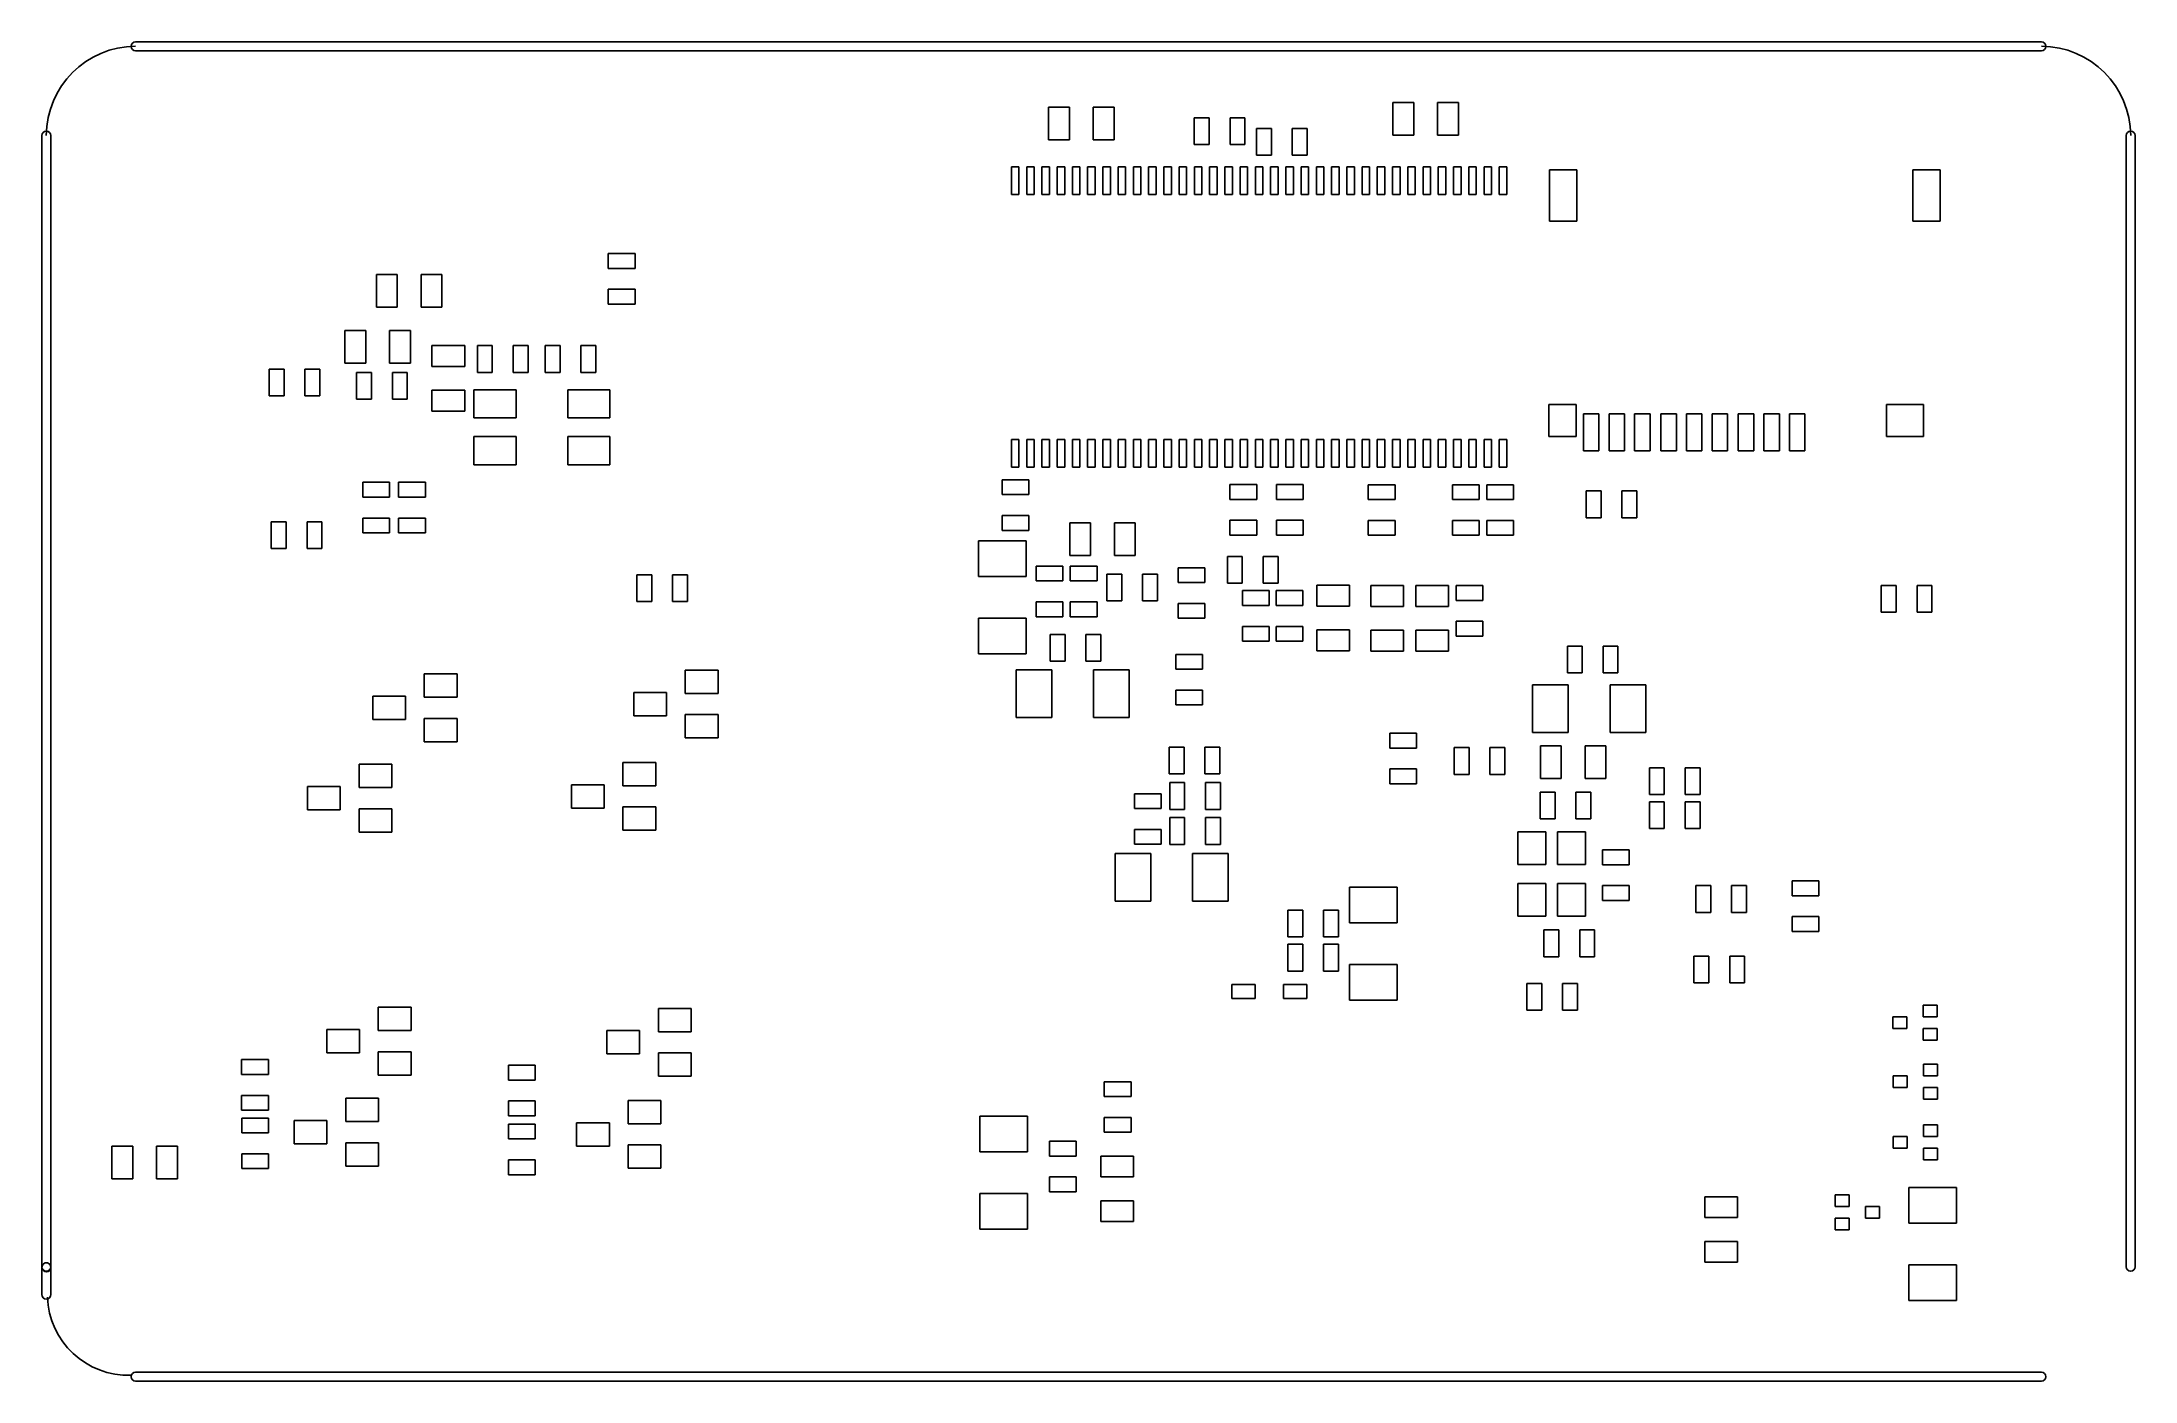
# Model space of a CAD drawing. Extents: x 32880 to 68030, y 27285 to 49782.
import ezdxf

# ---------------------------------------------------------------- set-up
doc = ezdxf.new("R2010")
doc.units = 0
doc.layers.add('BLACK', color=1, linetype='CONTINUOUS')

msp = doc.modelspace()

# ---------------------------------------------------------------- linework, layer by layer
at = {"layer": 'BLACK'}
for p, q in [((34455, 49782), (66455, 49782)), ((34455, 49632), (66455, 49632)), ((50135, 48685), (49785, 48685)), ((49785, 48685), (49785, 48135)), ((50135, 48135), (50135, 48685)), ((50885, 48685), (50535, 48685)), ((50535, 48685), (50535, 48135)), ((50885, 48135), (50885, 48685)), ((55568, 48764), (55568, 48214)), ((55918, 48764), (55568, 48764)), ((55918, 48214), (55918, 48764)), ((56318, 48764), (56318, 48214)), ((56668, 48764), (56318, 48764)), ((56668, 48214), (56668, 48764)), ((32880, 29207), (32880, 48207)), ((33030, 29207), (33030, 48207)), ((52482, 48505), (52232, 48505)), ((52232, 48505), (52232, 48055)), ((52482, 48055), (52482, 48505)), ((53082, 48505), (52832, 48505)), ((52832, 48505), (52832, 48055)), ((53082, 48055), (53082, 48505)), ((53276, 48328), (53276, 47878)), ((53526, 48328), (53276, 48328)), ((53526, 47878), (53526, 48328)), ((53876, 48328), (53876, 47878)), ((54126, 48328), (53876, 48328)), ((54126, 47878), (54126, 48328)), ((55568, 48214), (55918, 48214)), ((56318, 48214), (56668, 48214)), ((67880, 29207), (67880, 48207)), ((68030, 29207), (68030, 48207)), ((49785, 48135), (50135, 48135)), ((50535, 48135), (50885, 48135)), ((52232, 48055), (52482, 48055)), ((52832, 48055), (53082, 48055)), ((53276, 47878), (53526, 47878)), ((53876, 47878), (54126, 47878)), ((49287, 47680), (49161, 47680)), ((49161, 47680), (49161, 47220)), ((49287, 47220), (49287, 47680)), ((49543, 47680), (49417, 47680)), ((49417, 47680), (49417, 47220)), ((49543, 47220), (49543, 47680)), ((49799, 47680), (49673, 47680)), ((49673, 47680), (49673, 47220)), ((49799, 47220), (49799, 47680)), ((50055, 47680), (49929, 47680)), ((49929, 47680), (49929, 47220)), ((50055, 47220), (50055, 47680)), ((50311, 47680), (50185, 47680)), ((50185, 47680), (50185, 47220)), ((50311, 47220), (50311, 47680)), ((50567, 47680), (50441, 47680)), ((50441, 47680), (50441, 47220)), ((50567, 47220), (50567, 47680)), ((50823, 47680), (50697, 47680)), ((50697, 47680), (50697, 47220)), ((50823, 47220), (50823, 47680)), ((51079, 47680), (50953, 47680)), ((50953, 47680), (50953, 47220)), ((51079, 47220), (51079, 47680)), ((51335, 47680), (51209, 47680)), ((51209, 47680), (51209, 47220)), ((51335, 47220), (51335, 47680)), ((51591, 47680), (51465, 47680)), ((51465, 47680), (51465, 47220)), ((51591, 47220), (51591, 47680)), ((51847, 47680), (51721, 47680)), ((51721, 47680), (51721, 47220)), ((51847, 47220), (51847, 47680)), ((52103, 47680), (51977, 47680)), ((51977, 47680), (51977, 47220)), ((52103, 47220), (52103, 47680)), ((52359, 47680), (52233, 47680)), ((52233, 47680), (52233, 47220)), ((52359, 47220), (52359, 47680)), ((52615, 47680), (52489, 47680)), ((52489, 47680), (52489, 47220)), ((52615, 47220), (52615, 47680)), ((52871, 47680), (52745, 47680)), ((52745, 47680), (52745, 47220)), ((52871, 47220), (52871, 47680)), ((53127, 47680), (53001, 47680)), ((53001, 47680), (53001, 47220)), ((53127, 47220), (53127, 47680)), ((53383, 47680), (53257, 47680)), ((53257, 47680), (53257, 47220)), ((53383, 47220), (53383, 47680)), ((53639, 47680), (53513, 47680)), ((53513, 47680), (53513, 47220)), ((53639, 47220), (53639, 47680)), ((53895, 47680), (53769, 47680)), ((53769, 47680), (53769, 47220)), ((53895, 47220), (53895, 47680)), ((54151, 47680), (54025, 47680)), ((54025, 47680), (54025, 47220)), ((54151, 47220), (54151, 47680)), ((54407, 47680), (54281, 47680)), ((54281, 47680), (54281, 47220)), ((54407, 47220), (54407, 47680)), ((54663, 47680), (54537, 47680)), ((54537, 47680), (54537, 47220)), ((54663, 47220), (54663, 47680)), ((54919, 47680), (54793, 47680)), ((54793, 47680), (54793, 47220)), ((54919, 47220), (54919, 47680)), ((55175, 47680), (55049, 47680)), ((55049, 47680), (55049, 47220)), ((55175, 47220), (55175, 47680)), ((55431, 47680), (55305, 47680)), ((55305, 47680), (55305, 47220)), ((55431, 47220), (55431, 47680)), ((55687, 47680), (55561, 47680)), ((55561, 47680), (55561, 47220)), ((55687, 47220), (55687, 47680)), ((55943, 47680), (55817, 47680)), ((55817, 47680), (55817, 47220)), ((55943, 47220), (55943, 47680)), ((56199, 47680), (56073, 47680)), ((56073, 47680), (56073, 47220)), ((56199, 47220), (56199, 47680)), ((56455, 47680), (56329, 47680)), ((56329, 47680), (56329, 47220)), ((56455, 47220), (56455, 47680)), ((56711, 47680), (56585, 47680)), ((56585, 47680), (56585, 47220)), ((56711, 47220), (56711, 47680)), ((56967, 47680), (56841, 47680)), ((56841, 47680), (56841, 47220)), ((56967, 47220), (56967, 47680)), ((57223, 47680), (57097, 47680)), ((57097, 47680), (57097, 47220)), ((57223, 47220), (57223, 47680)), ((57479, 47680), (57353, 47680)), ((57353, 47680), (57353, 47220)), ((57479, 47220), (57479, 47680)), ((58196, 47631), (58196, 46771)), ((58656, 47631), (58196, 47631)), ((58656, 46771), (58656, 47631)), ((64296, 47631), (64296, 46771)), ((64756, 47631), (64296, 47631)), ((64756, 46771), (64756, 47631)), ((49161, 47220), (49287, 47220)), ((49417, 47220), (49543, 47220)), ((49673, 47220), (49799, 47220)), ((49929, 47220), (50055, 47220)), ((50185, 47220), (50311, 47220)), ((50441, 47220), (50567, 47220)), ((50697, 47220), (50823, 47220)), ((50953, 47220), (51079, 47220)), ((51209, 47220), (51335, 47220)), ((51465, 47220), (51591, 47220)), ((51721, 47220), (51847, 47220)), ((51977, 47220), (52103, 47220)), ((52233, 47220), (52359, 47220)), ((52489, 47220), (52615, 47220)), ((52745, 47220), (52871, 47220)), ((53001, 47220), (53127, 47220)), ((53257, 47220), (53383, 47220)), ((53513, 47220), (53639, 47220)), ((53769, 47220), (53895, 47220)), ((54025, 47220), (54151, 47220)), ((54281, 47220), (54407, 47220)), ((54537, 47220), (54663, 47220)), ((54793, 47220), (54919, 47220)), ((55049, 47220), (55175, 47220)), ((55305, 47220), (55431, 47220)), ((55561, 47220), (55687, 47220)), ((55817, 47220), (55943, 47220)), ((56073, 47220), (56199, 47220)), ((56329, 47220), (56455, 47220)), ((56585, 47220), (56711, 47220)), ((56841, 47220), (56967, 47220)), ((57097, 47220), (57223, 47220)), ((57353, 47220), (57479, 47220)), ((58196, 46771), (58656, 46771)), ((64296, 46771), (64756, 46771)), ((42840, 46225), (42390, 46225)), ((42390, 46225), (42390, 45975)), ((42840, 45975), (42840, 46225)), ((38498, 45875), (38498, 45325)), ((38848, 45875), (38498, 45875)), ((38848, 45325), (38848, 45875)), ((39248, 45875), (39248, 45325)), ((39598, 45875), (39248, 45875)), ((39598, 45325), (39598, 45875)), ((42390, 45975), (42840, 45975)), ((42840, 45625), (42390, 45625)), ((42390, 45625), (42390, 45375)), ((42390, 45375), (42840, 45375)), ((42840, 45375), (42840, 45625)), ((38498, 45325), (38848, 45325)), ((39248, 45325), (39598, 45325)), ((38320, 44934), (37970, 44934)), ((37970, 44934), (37970, 44384)), ((38320, 44384), (38320, 44934)), ((39070, 44934), (38720, 44934)), ((38720, 44934), (38720, 44384)), ((39070, 44384), (39070, 44934)), ((39980, 44681), (39430, 44681)), ((39430, 44681), (39430, 44331)), ((39980, 44331), (39980, 44681)), ((40444, 44679), (40194, 44679)), ((40194, 44679), (40194, 44229)), ((40444, 44229), (40444, 44679)), ((41044, 44679), (40794, 44679)), ((40794, 44679), (40794, 44229)), ((41044, 44229), (41044, 44679)), ((41332, 44679), (41332, 44229)), ((41582, 44679), (41332, 44679)), ((41582, 44229), (41582, 44679)), ((41932, 44679), (41932, 44229)), ((42182, 44679), (41932, 44679)), ((42182, 44229), (42182, 44679)), ((37970, 44384), (38320, 44384)), ((38720, 44384), (39070, 44384)), ((39430, 44331), (39980, 44331)), ((36948, 44285), (36698, 44285)), ((36698, 44285), (36698, 43835)), ((36948, 43835), (36948, 44285)), ((37548, 44285), (37298, 44285)), ((37298, 44285), (37298, 43835)), ((37548, 43835), (37548, 44285)), ((38416, 44230), (38166, 44230)), ((38166, 44230), (38166, 43780)), ((38416, 43780), (38416, 44230)), ((39016, 44230), (38766, 44230)), ((38766, 44230), (38766, 43780)), ((39016, 43780), (39016, 44230)), ((40843, 43938), (40135, 43938)), ((40135, 43938), (40135, 43466)), ((40194, 44229), (40444, 44229)), ((40794, 44229), (41044, 44229)), ((40843, 43466), (40843, 43938)), ((41332, 44229), (41582, 44229)), ((42418, 43938), (41710, 43938)), ((41710, 43938), (41710, 43466)), ((41932, 44229), (42182, 44229)), ((42418, 43466), (42418, 43938)), ((36698, 43835), (36948, 43835)), ((37298, 43835), (37548, 43835)), ((38166, 43780), (38416, 43780)), ((38766, 43780), (39016, 43780)), ((39980, 43931), (39430, 43931)), ((39430, 43931), (39430, 43581)), ((39980, 43581), (39980, 43931)), ((58186, 43691), (58186, 43151)), ((58646, 43691), (58186, 43691)), ((58646, 43151), (58646, 43691)), ((63856, 43691), (63856, 43151)), ((64476, 43691), (63856, 43691)), ((64476, 43151), (64476, 43691)), ((39430, 43581), (39980, 43581)), ((40135, 43466), (40843, 43466)), ((41710, 43466), (42418, 43466)), ((58766, 43531), (58766, 42911)), ((59026, 43531), (58766, 43531)), ((59026, 42911), (59026, 43531)), ((59196, 43531), (59196, 42911)), ((59456, 43531), (59196, 43531)), ((59456, 42911), (59456, 43531)), ((59626, 43531), (59626, 42911)), ((59886, 43531), (59626, 43531)), ((59886, 42911), (59886, 43531)), ((60066, 43531), (60066, 42911)), ((60326, 43531), (60066, 43531)), ((60326, 42911), (60326, 43531)), ((60496, 43531), (60496, 42911)), ((60756, 43531), (60496, 43531)), ((60756, 42911), (60756, 43531)), ((60926, 43531), (60926, 42911)), ((61186, 43531), (60926, 43531)), ((61186, 42911), (61186, 43531)), ((61366, 43531), (61366, 42911)), ((61626, 43531), (61366, 43531)), ((61626, 42911), (61626, 43531)), ((61796, 43531), (61796, 42911)), ((62056, 43531), (61796, 43531)), ((62056, 42911), (62056, 43531)), ((62226, 43531), (62226, 42911)), ((62486, 43531), (62226, 43531)), ((62486, 42911), (62486, 43531)), ((40843, 43151), (40135, 43151)), ((40135, 43151), (40135, 42679)), ((40843, 42679), (40843, 43151)), ((42418, 43151), (41710, 43151)), ((41710, 43151), (41710, 42679)), ((42418, 42679), (42418, 43151)), ((49287, 43100), (49161, 43100)), ((49161, 43100), (49161, 42640)), ((49287, 42640), (49287, 43100)), ((49543, 43100), (49417, 43100)), ((49417, 43100), (49417, 42640)), ((49543, 42640), (49543, 43100)), ((49799, 43100), (49673, 43100)), ((49673, 43100), (49673, 42640)), ((49799, 42640), (49799, 43100)), ((50055, 43100), (49929, 43100)), ((49929, 43100), (49929, 42640)), ((50055, 42640), (50055, 43100)), ((50311, 43100), (50185, 43100)), ((50185, 43100), (50185, 42640)), ((50311, 42640), (50311, 43100)), ((50567, 43100), (50441, 43100)), ((50441, 43100), (50441, 42640)), ((50567, 42640), (50567, 43100)), ((50823, 43100), (50697, 43100)), ((50697, 43100), (50697, 42640)), ((50823, 42640), (50823, 43100)), ((51079, 43100), (50953, 43100)), ((50953, 43100), (50953, 42640)), ((51079, 42640), (51079, 43100)), ((51335, 43100), (51209, 43100)), ((51209, 43100), (51209, 42640)), ((51335, 42640), (51335, 43100)), ((51591, 43100), (51465, 43100)), ((51465, 43100), (51465, 42640)), ((51591, 42640), (51591, 43100)), ((51847, 43100), (51721, 43100)), ((51721, 43100), (51721, 42640)), ((51847, 42640), (51847, 43100)), ((52103, 43100), (51977, 43100)), ((51977, 43100), (51977, 42640)), ((52103, 42640), (52103, 43100)), ((52359, 43100), (52233, 43100)), ((52233, 43100), (52233, 42640)), ((52359, 42640), (52359, 43100)), ((52615, 43100), (52489, 43100)), ((52489, 43100), (52489, 42640)), ((52615, 42640), (52615, 43100)), ((52871, 43100), (52745, 43100)), ((52745, 43100), (52745, 42640)), ((52871, 42640), (52871, 43100)), ((53127, 43100), (53001, 43100)), ((53001, 43100), (53001, 42640)), ((53127, 42640), (53127, 43100)), ((53383, 43100), (53257, 43100)), ((53257, 43100), (53257, 42640)), ((53383, 42640), (53383, 43100)), ((53639, 43100), (53513, 43100)), ((53513, 43100), (53513, 42640)), ((53639, 42640), (53639, 43100)), ((53895, 43100), (53769, 43100)), ((53769, 43100), (53769, 42640)), ((53895, 42640), (53895, 43100)), ((54151, 43100), (54025, 43100)), ((54025, 43100), (54025, 42640)), ((54151, 42640), (54151, 43100)), ((54407, 43100), (54281, 43100)), ((54281, 43100), (54281, 42640)), ((54407, 42640), (54407, 43100)), ((54663, 43100), (54537, 43100)), ((54537, 43100), (54537, 42640)), ((54663, 42640), (54663, 43100)), ((54919, 43100), (54793, 43100)), ((54793, 43100), (54793, 42640)), ((54919, 42640), (54919, 43100)), ((55175, 43100), (55049, 43100)), ((55049, 43100), (55049, 42640)), ((55175, 42640), (55175, 43100)), ((55431, 43100), (55305, 43100)), ((55305, 43100), (55305, 42640)), ((55431, 42640), (55431, 43100)), ((55687, 43100), (55561, 43100)), ((55561, 43100), (55561, 42640)), ((55687, 42640), (55687, 43100)), ((55943, 43100), (55817, 43100)), ((55817, 43100), (55817, 42640)), ((55943, 42640), (55943, 43100)), ((56199, 43100), (56073, 43100)), ((56073, 43100), (56073, 42640)), ((56199, 42640), (56199, 43100)), ((56455, 43100), (56329, 43100)), ((56329, 43100), (56329, 42640)), ((56455, 42640), (56455, 43100)), ((56711, 43100), (56585, 43100)), ((56585, 43100), (56585, 42640)), ((56711, 42640), (56711, 43100)), ((56967, 43100), (56841, 43100)), ((56841, 43100), (56841, 42640)), ((56967, 42640), (56967, 43100)), ((57223, 43100), (57097, 43100)), ((57097, 43100), (57097, 42640)), ((57223, 42640), (57223, 43100)), ((57479, 43100), (57353, 43100)), ((57353, 43100), (57353, 42640)), ((57479, 42640), (57479, 43100)), ((58186, 43151), (58646, 43151)), ((58766, 42911), (59026, 42911)), ((59196, 42911), (59456, 42911)), ((59626, 42911), (59886, 42911)), ((60066, 42911), (60326, 42911)), ((60496, 42911), (60756, 42911)), ((60926, 42911), (61186, 42911)), ((61366, 42911), (61626, 42911)), ((61796, 42911), (62056, 42911)), ((62226, 42911), (62486, 42911)), ((63856, 43151), (64476, 43151)), ((40135, 42679), (40843, 42679)), ((41710, 42679), (42418, 42679)), ((49161, 42640), (49287, 42640)), ((49417, 42640), (49543, 42640)), ((49673, 42640), (49799, 42640)), ((49929, 42640), (50055, 42640)), ((50185, 42640), (50311, 42640)), ((50441, 42640), (50567, 42640)), ((50697, 42640), (50823, 42640)), ((50953, 42640), (51079, 42640)), ((51209, 42640), (51335, 42640)), ((51465, 42640), (51591, 42640)), ((51721, 42640), (51847, 42640)), ((51977, 42640), (52103, 42640)), ((52233, 42640), (52359, 42640)), ((52489, 42640), (52615, 42640)), ((52745, 42640), (52871, 42640)), ((53001, 42640), (53127, 42640)), ((53257, 42640), (53383, 42640)), ((53513, 42640), (53639, 42640)), ((53769, 42640), (53895, 42640)), ((54025, 42640), (54151, 42640)), ((54281, 42640), (54407, 42640)), ((54537, 42640), (54663, 42640)), ((54793, 42640), (54919, 42640)), ((55049, 42640), (55175, 42640)), ((55305, 42640), (55431, 42640)), ((55561, 42640), (55687, 42640)), ((55817, 42640), (55943, 42640)), ((56073, 42640), (56199, 42640)), ((56329, 42640), (56455, 42640)), ((56585, 42640), (56711, 42640)), ((56841, 42640), (56967, 42640)), ((57097, 42640), (57223, 42640)), ((57353, 42640), (57479, 42640)), ((38718, 42383), (38268, 42383)), ((38268, 42383), (38268, 42133)), ((38718, 42133), (38718, 42383)), ((39320, 42383), (38870, 42383)), ((38870, 42383), (38870, 42133)), ((39320, 42133), (39320, 42383)), ((49453, 42426), (49003, 42426)), ((49003, 42426), (49003, 42176)), ((49453, 42176), (49453, 42426)), ((53280, 42347), (52830, 42347)), ((52830, 42347), (52830, 42097)), ((53280, 42097), (53280, 42347)), ((54060, 42347), (53610, 42347)), ((53610, 42347), (53610, 42097)), ((54060, 42097), (54060, 42347)), ((55603, 42343), (55153, 42343)), ((55153, 42343), (55153, 42093)), ((55603, 42093), (55603, 42343)), ((57016, 42343), (56566, 42343)), ((56566, 42343), (56566, 42093)), ((57016, 42093), (57016, 42343)), ((57591, 42343), (57141, 42343)), ((57141, 42343), (57141, 42093)), ((57591, 42093), (57591, 42343)), ((58811, 42238), (58811, 41788)), ((59061, 42238), (58811, 42238)), ((59061, 41788), (59061, 42238)), ((59411, 42238), (59411, 41788)), ((59661, 42238), (59411, 42238)), ((59661, 41788), (59661, 42238)), ((38268, 42133), (38718, 42133)), ((38870, 42133), (39320, 42133)), ((49003, 42176), (49453, 42176)), ((52830, 42097), (53280, 42097)), ((53610, 42097), (54060, 42097)), ((55153, 42093), (55603, 42093)), ((56566, 42093), (57016, 42093)), ((57141, 42093), (57591, 42093)), ((36983, 41722), (36733, 41722)), ((36733, 41722), (36733, 41272)), ((36983, 41272), (36983, 41722)), ((37583, 41722), (37333, 41722)), ((37333, 41722), (37333, 41272)), ((37583, 41272), (37583, 41722)), ((38718, 41783), (38268, 41783)), ((38268, 41783), (38268, 41533)), ((38268, 41533), (38718, 41533)), ((38718, 41533), (38718, 41783)), ((39320, 41783), (38870, 41783)), ((38870, 41783), (38870, 41533)), ((38870, 41533), (39320, 41533)), ((39320, 41533), (39320, 41783)), ((49453, 41826), (49003, 41826)), ((49003, 41826), (49003, 41576)), ((49003, 41576), (49453, 41576)), ((49453, 41576), (49453, 41826)), ((50489, 41705), (50139, 41705)), ((50139, 41705), (50139, 41155)), ((50489, 41155), (50489, 41705)), ((51239, 41705), (50889, 41705)), ((50889, 41705), (50889, 41155)), ((51239, 41155), (51239, 41705)), ((53280, 41747), (52830, 41747)), ((52830, 41747), (52830, 41497)), ((52830, 41497), (53280, 41497)), ((53280, 41497), (53280, 41747)), ((54060, 41747), (53610, 41747)), ((53610, 41747), (53610, 41497)), ((53610, 41497), (54060, 41497)), ((54060, 41497), (54060, 41747)), ((55603, 41743), (55153, 41743)), ((55153, 41743), (55153, 41493)), ((55153, 41493), (55603, 41493)), ((55603, 41493), (55603, 41743)), ((57016, 41743), (56566, 41743)), ((56566, 41743), (56566, 41493)), ((56566, 41493), (57016, 41493)), ((57016, 41493), (57016, 41743)), ((57591, 41743), (57141, 41743)), ((57141, 41743), (57141, 41493)), ((57141, 41493), (57591, 41493)), ((57591, 41493), (57591, 41743)), ((58811, 41788), (59061, 41788)), ((59411, 41788), (59661, 41788)), ((36733, 41272), (36983, 41272)), ((37333, 41272), (37583, 41272)), ((49408, 41403), (48608, 41403)), ((48608, 41403), (48608, 40803)), ((49408, 40803), (49408, 41403)), ((50139, 41155), (50489, 41155)), ((50889, 41155), (51239, 41155)), ((52788, 41139), (52788, 40689)), ((53038, 41139), (52788, 41139)), ((53038, 40689), (53038, 41139)), ((53388, 41139), (53388, 40689)), ((53638, 41139), (53388, 41139)), ((53638, 40689), (53638, 41139)), ((42871, 40829), (42871, 40379)), ((43121, 40829), (42871, 40829)), ((43121, 40379), (43121, 40829)), ((43471, 40829), (43471, 40379)), ((43721, 40829), (43471, 40829)), ((43721, 40379), (43721, 40829)), ((48608, 40803), (49408, 40803)), ((50024, 40976), (49574, 40976)), ((49574, 40976), (49574, 40726)), ((50024, 40726), (50024, 40976)), ((50598, 40976), (50148, 40976)), ((50148, 40976), (50148, 40726)), ((50598, 40726), (50598, 40976)), ((51014, 40840), (50764, 40840)), ((50764, 40840), (50764, 40390)), ((51014, 40390), (51014, 40840)), ((51614, 40840), (51364, 40840)), ((51364, 40840), (51364, 40390)), ((51614, 40390), (51614, 40840)), ((52410, 40949), (51960, 40949)), ((51960, 40949), (51960, 40699)), ((52410, 40699), (52410, 40949)), ((49574, 40726), (50024, 40726)), ((50148, 40726), (50598, 40726)), ((51960, 40699), (52410, 40699)), ((52788, 40689), (53038, 40689)), ((53489, 40564), (53039, 40564)), ((53039, 40564), (53039, 40314)), ((53388, 40689), (53638, 40689)), ((53489, 40314), (53489, 40564)), ((54056, 40564), (53606, 40564)), ((53606, 40564), (53606, 40314)), ((54056, 40314), (54056, 40564)), ((54838, 40653), (54288, 40653)), ((54288, 40653), (54288, 40303)), ((54838, 40303), (54838, 40653)), ((55747, 40649), (55197, 40649)), ((55197, 40649), (55197, 40299)), ((55747, 40299), (55747, 40649)), ((56499, 40649), (55949, 40649)), ((55949, 40649), (55949, 40299)), ((56499, 40299), (56499, 40649)), ((57079, 40650), (56629, 40650)), ((56629, 40650), (56629, 40400)), ((57079, 40400), (57079, 40650)), ((64018, 40651), (63768, 40651)), ((63768, 40651), (63768, 40201)), ((64018, 40201), (64018, 40651)), ((64618, 40651), (64368, 40651)), ((64368, 40651), (64368, 40201)), ((64618, 40201), (64618, 40651)), ((42871, 40379), (43121, 40379)), ((43471, 40379), (43721, 40379)), ((49408, 40103), (48608, 40103)), ((48608, 40103), (48608, 39503)), ((49408, 39503), (49408, 40103)), ((50024, 40376), (49574, 40376)), ((49574, 40376), (49574, 40126)), ((49574, 40126), (50024, 40126)), ((50024, 40126), (50024, 40376)), ((50598, 40376), (50148, 40376)), ((50148, 40376), (50148, 40126)), ((50148, 40126), (50598, 40126)), ((50598, 40126), (50598, 40376)), ((50764, 40390), (51014, 40390)), ((51364, 40390), (51614, 40390)), ((52410, 40349), (51960, 40349)), ((51960, 40349), (51960, 40099)), ((51960, 40099), (52410, 40099)), ((52410, 40099), (52410, 40349)), ((53039, 40314), (53489, 40314)), ((53606, 40314), (54056, 40314)), ((54288, 40303), (54838, 40303)), ((55197, 40299), (55747, 40299)), ((55949, 40299), (56499, 40299)), ((56629, 40400), (57079, 40400)), ((63768, 40201), (64018, 40201)), ((64368, 40201), (64618, 40201)), ((50061, 39828), (49811, 39828)), ((49811, 39828), (49811, 39378)), ((50061, 39378), (50061, 39828)), ((50661, 39828), (50411, 39828)), ((50411, 39828), (50411, 39378)), ((50661, 39378), (50661, 39828)), ((53489, 39964), (53039, 39964)), ((53039, 39964), (53039, 39714)), ((53489, 39714), (53489, 39964)), ((54056, 39964), (53606, 39964)), ((53606, 39964), (53606, 39714)), ((54056, 39714), (54056, 39964)), ((54838, 39903), (54288, 39903)), ((54288, 39903), (54288, 39553)), ((54838, 39553), (54838, 39903)), ((55747, 39899), (55197, 39899)), ((55197, 39899), (55197, 39549)), ((55747, 39549), (55747, 39899)), ((56499, 39899), (55949, 39899)), ((55949, 39899), (55949, 39549)), ((56499, 39549), (56499, 39899)), ((57079, 40050), (56629, 40050)), ((56629, 40050), (56629, 39800)), ((56629, 39800), (57079, 39800)), ((57079, 39800), (57079, 40050)), ((48608, 39503), (49408, 39503)), ((49811, 39378), (50061, 39378)), ((50411, 39378), (50661, 39378)), ((52371, 39493), (51921, 39493)), ((51921, 39493), (51921, 39243)), ((52371, 39243), (52371, 39493)), ((53039, 39714), (53489, 39714)), ((53606, 39714), (54056, 39714)), ((54288, 39553), (54838, 39553)), ((55197, 39549), (55747, 39549)), ((55949, 39549), (56499, 39549)), ((58496, 39631), (58496, 39181)), ((58746, 39631), (58496, 39631)), ((58746, 39181), (58746, 39631)), ((59096, 39631), (59096, 39181)), ((59346, 39631), (59096, 39631)), ((59346, 39181), (59346, 39631)), ((39851, 39164), (39301, 39164)), ((39301, 39164), (39301, 38772)), ((39851, 38772), (39851, 39164)), ((44234, 39229), (43684, 39229)), ((43684, 39229), (43684, 38837)), ((44234, 38837), (44234, 39229)), ((49839, 39235), (49239, 39235)), ((49239, 39235), (49239, 38435)), ((49839, 38435), (49839, 39235)), ((51139, 39235), (50539, 39235)), ((50539, 39235), (50539, 38435)), ((51139, 38435), (51139, 39235)), ((51921, 39243), (52371, 39243)), ((58496, 39181), (58746, 39181)), ((59096, 39181), (59346, 39181)), ((38985, 38790), (38435, 38790)), ((38435, 38790), (38435, 38398)), ((38985, 38398), (38985, 38790)), ((39301, 38772), (39851, 38772)), ((43368, 38855), (42818, 38855)), ((42818, 38855), (42818, 38463)), ((43368, 38463), (43368, 38855)), ((43684, 38837), (44234, 38837)), ((52371, 38893), (51921, 38893)), ((51921, 38893), (51921, 38643)), ((52371, 38643), (52371, 38893)), ((57912, 38979), (57912, 38179)), ((58512, 38979), (57912, 38979)), ((58512, 38179), (58512, 38979)), ((59212, 38979), (59212, 38179)), ((59812, 38979), (59212, 38979)), ((59812, 38179), (59812, 38979)), ((38435, 38398), (38985, 38398)), ((39851, 38416), (39301, 38416)), ((39301, 38416), (39301, 38024)), ((39851, 38024), (39851, 38416)), ((42818, 38463), (43368, 38463)), ((44234, 38481), (43684, 38481)), ((43684, 38481), (43684, 38089)), ((44234, 38089), (44234, 38481)), ((49239, 38435), (49839, 38435)), ((50539, 38435), (51139, 38435)), ((51921, 38643), (52371, 38643)), ((39301, 38024), (39851, 38024)), ((43684, 38089), (44234, 38089)), ((55965, 38170), (55515, 38170)), ((55515, 38170), (55515, 37920)), ((55965, 37920), (55965, 38170)), ((57912, 38179), (58512, 38179)), ((59212, 38179), (59812, 38179)), ((38756, 37647), (38206, 37647)), ((38206, 37647), (38206, 37255)), ((38756, 37255), (38756, 37647)), ((43187, 37678), (42637, 37678)), ((42637, 37678), (42637, 37286)), ((43187, 37286), (43187, 37678)), ((51811, 37934), (51811, 37484)), ((52061, 37934), (51811, 37934)), ((52061, 37484), (52061, 37934)), ((52411, 37934), (52411, 37484)), ((52661, 37934), (52411, 37934)), ((52661, 37484), (52661, 37934)), ((55515, 37920), (55965, 37920)), ((56845, 37926), (56595, 37926)), ((56595, 37926), (56595, 37476)), ((56845, 37476), (56845, 37926)), ((57445, 37926), (57195, 37926)), ((57195, 37926), (57195, 37476)), ((57445, 37476), (57445, 37926)), ((58044, 37957), (58044, 37407)), ((58394, 37957), (58044, 37957)), ((58394, 37407), (58394, 37957)), ((58794, 37957), (58794, 37407)), ((59144, 37957), (58794, 37957)), ((59144, 37407), (59144, 37957)), ((37890, 37273), (37340, 37273)), ((37340, 37273), (37340, 36881)), ((37890, 36881), (37890, 37273)), ((42321, 37304), (41771, 37304)), ((41771, 37304), (41771, 36912)), ((42321, 36912), (42321, 37304)), ((42637, 37286), (43187, 37286)), ((51811, 37484), (52061, 37484)), ((51819, 37339), (51819, 36889)), ((52069, 37339), (51819, 37339)), ((52069, 36889), (52069, 37339)), ((52411, 37484), (52661, 37484)), ((52419, 37339), (52419, 36889)), ((52669, 37339), (52419, 37339)), ((52669, 36889), (52669, 37339)), ((55965, 37570), (55515, 37570)), ((55515, 37570), (55515, 37320)), ((55515, 37320), (55965, 37320)), ((55965, 37320), (55965, 37570)), ((56595, 37476), (56845, 37476)), ((57195, 37476), (57445, 37476)), ((58044, 37407), (58394, 37407)), ((58794, 37407), (59144, 37407)), ((59874, 37588), (59874, 37138)), ((60124, 37588), (59874, 37588)), ((60124, 37138), (60124, 37588)), ((60474, 37588), (60474, 37138)), ((60724, 37588), (60474, 37588)), ((60724, 37138), (60724, 37588)), ((38206, 37255), (38756, 37255)), ((41771, 36912), (42321, 36912)), ((43187, 36930), (42637, 36930)), ((42637, 36930), (42637, 36538)), ((43187, 36538), (43187, 36930)), ((51678, 37153), (51228, 37153)), ((51228, 37153), (51228, 36903)), ((51678, 36903), (51678, 37153)), ((58290, 37178), (58040, 37178)), ((58040, 37178), (58040, 36728)), ((58290, 36728), (58290, 37178)), ((58890, 37178), (58640, 37178)), ((58640, 37178), (58640, 36728)), ((58890, 36728), (58890, 37178)), ((59874, 37138), (60124, 37138)), ((59874, 37017), (59874, 36567)), ((60124, 37017), (59874, 37017)), ((60124, 36567), (60124, 37017)), ((60474, 37138), (60724, 37138)), ((60474, 37017), (60474, 36567)), ((60724, 37017), (60474, 37017)), ((60724, 36567), (60724, 37017)), ((37340, 36881), (37890, 36881)), ((38756, 36899), (38206, 36899)), ((38206, 36899), (38206, 36507)), ((38756, 36507), (38756, 36899)), ((51228, 36903), (51678, 36903)), ((51819, 36889), (52069, 36889)), ((51819, 36752), (51819, 36302)), ((52069, 36752), (51819, 36752)), ((52069, 36302), (52069, 36752)), ((52419, 36889), (52669, 36889)), ((52419, 36752), (52419, 36302)), ((52669, 36752), (52419, 36752)), ((52669, 36302), (52669, 36752)), ((58040, 36728), (58290, 36728)), ((58640, 36728), (58890, 36728)), ((59874, 36567), (60124, 36567)), ((60474, 36567), (60724, 36567)), ((38206, 36507), (38756, 36507)), ((42637, 36538), (43187, 36538)), ((51678, 36553), (51228, 36553)), ((51228, 36553), (51228, 36303)), ((51228, 36303), (51678, 36303)), ((51678, 36303), (51678, 36553)), ((51819, 36302), (52069, 36302)), ((52419, 36302), (52669, 36302)), ((58134, 36512), (57662, 36512)), ((57662, 36512), (57662, 35962)), ((58134, 35962), (58134, 36512)), ((58803, 36512), (58331, 36512)), ((58331, 36512), (58331, 35962)), ((58803, 35962), (58803, 36512)), ((59536, 36209), (59086, 36209)), ((59086, 36209), (59086, 35959)), ((59536, 35959), (59536, 36209)), ((50900, 36149), (50900, 35349)), ((51500, 36149), (50900, 36149)), ((51500, 35349), (51500, 36149)), ((52200, 36149), (52200, 35349)), ((52800, 36149), (52200, 36149)), ((52800, 35349), (52800, 36149)), ((57662, 35962), (58134, 35962)), ((58331, 35962), (58803, 35962)), ((59086, 35959), (59536, 35959)), ((55636, 35585), (54836, 35585)), ((54836, 35585), (54836, 34985)), ((55636, 34985), (55636, 35585)), ((58134, 35646), (57662, 35646)), ((57662, 35646), (57662, 35096)), ((58134, 35096), (58134, 35646)), ((58803, 35646), (58331, 35646)), ((58331, 35646), (58331, 35096)), ((58803, 35096), (58803, 35646)), ((59536, 35609), (59086, 35609)), ((59086, 35609), (59086, 35359)), ((59536, 35359), (59536, 35609)), ((60654, 35608), (60654, 35158)), ((60904, 35608), (60654, 35608)), ((60904, 35158), (60904, 35608)), ((61254, 35608), (61254, 35158)), ((61504, 35608), (61254, 35608)), ((61504, 35158), (61504, 35608)), ((62721, 35689), (62271, 35689)), ((62271, 35689), (62271, 35439)), ((62721, 35439), (62721, 35689)), ((50900, 35349), (51500, 35349)), ((52200, 35349), (52800, 35349)), ((53803, 35198), (53803, 34748)), ((54053, 35198), (53803, 35198)), ((54053, 34748), (54053, 35198)), ((54403, 35198), (54403, 34748)), ((54653, 35198), (54403, 35198)), ((54653, 34748), (54653, 35198)), ((59086, 35359), (59536, 35359)), ((60654, 35158), (60904, 35158)), ((61254, 35158), (61504, 35158)), ((62271, 35439), (62721, 35439)), ((54836, 34985), (55636, 34985)), ((57662, 35096), (58134, 35096)), ((58103, 34864), (58103, 34414)), ((58353, 34864), (58103, 34864)), ((58331, 35096), (58803, 35096)), ((58353, 34414), (58353, 34864)), ((58703, 34864), (58703, 34414)), ((58953, 34864), (58703, 34864)), ((58953, 34414), (58953, 34864)), ((62721, 35089), (62271, 35089)), ((62271, 35089), (62271, 34839)), ((62271, 34839), (62721, 34839)), ((62721, 34839), (62721, 35089)), ((53803, 34748), (54053, 34748)), ((53803, 34623), (53803, 34173)), ((54053, 34623), (53803, 34623)), ((54053, 34173), (54053, 34623)), ((54403, 34748), (54653, 34748)), ((54403, 34623), (54403, 34173)), ((54653, 34623), (54403, 34623)), ((54653, 34173), (54653, 34623)), ((53803, 34173), (54053, 34173)), ((54403, 34173), (54653, 34173)), ((55636, 34285), (54836, 34285)), ((54836, 34285), (54836, 33685)), ((55636, 33685), (55636, 34285)), ((58103, 34414), (58353, 34414)), ((58703, 34414), (58953, 34414)), ((60622, 34426), (60622, 33976)), ((60872, 34426), (60622, 34426)), ((60872, 33976), (60872, 34426)), ((61222, 34426), (61222, 33976)), ((61472, 34426), (61222, 34426)), ((61472, 33976), (61472, 34426)), ((52863, 33949), (52863, 33713)), ((53255, 33949), (52863, 33949)), ((53255, 33713), (53255, 33949)), ((53729, 33949), (53729, 33713)), ((54121, 33949), (53729, 33949)), ((54121, 33713), (54121, 33949)), ((57815, 33966), (57815, 33516)), ((58065, 33966), (57815, 33966)), ((58065, 33516), (58065, 33966)), ((58415, 33966), (58415, 33516)), ((58665, 33966), (58415, 33966)), ((58665, 33516), (58665, 33966)), ((60622, 33976), (60872, 33976)), ((61222, 33976), (61472, 33976)), ((39079, 33567), (38529, 33567)), ((38529, 33567), (38529, 33175)), ((39079, 33175), (39079, 33567)), ((43784, 33547), (43234, 33547)), ((43234, 33547), (43234, 33155)), ((43784, 33155), (43784, 33547)), ((52863, 33713), (53255, 33713)), ((53729, 33713), (54121, 33713)), ((54836, 33685), (55636, 33685)), ((57815, 33516), (58065, 33516)), ((58415, 33516), (58665, 33516)), ((64198, 33406), (63962, 33406)), ((63962, 33406), (63962, 33210)), ((64198, 33210), (64198, 33406)), ((64708, 33602), (64472, 33602)), ((64472, 33602), (64472, 33406)), ((64472, 33406), (64708, 33406)), ((64708, 33406), (64708, 33602)), ((38213, 33193), (37663, 33193)), ((37663, 33193), (37663, 32801)), ((38213, 32801), (38213, 33193)), ((38529, 33175), (39079, 33175)), ((42918, 33173), (42368, 33173)), ((42368, 33173), (42368, 32781)), ((42918, 32781), (42918, 33173)), ((43234, 33155), (43784, 33155)), ((63962, 33210), (64198, 33210)), ((64708, 33210), (64472, 33210)), ((64472, 33210), (64472, 33014)), ((64708, 33014), (64708, 33210)), ((37663, 32801), (38213, 32801)), ((39079, 32819), (38529, 32819)), ((38529, 32819), (38529, 32427)), ((39079, 32427), (39079, 32819)), ((42368, 32781), (42918, 32781)), ((43784, 32799), (43234, 32799)), ((43234, 32799), (43234, 32407)), ((43784, 32407), (43784, 32799)), ((64472, 33014), (64708, 33014)), ((36683, 32686), (36233, 32686)), ((36233, 32686), (36233, 32436)), ((36233, 32436), (36683, 32436)), ((36683, 32436), (36683, 32686)), ((38529, 32427), (39079, 32427)), ((41163, 32591), (40713, 32591)), ((40713, 32591), (40713, 32341)), ((40713, 32341), (41163, 32341)), ((41163, 32341), (41163, 32591)), ((43234, 32407), (43784, 32407)), ((64202, 32414), (63966, 32414)), ((63966, 32414), (63966, 32218)), ((64202, 32218), (64202, 32414)), ((64712, 32610), (64476, 32610)), ((64476, 32610), (64476, 32414)), ((64476, 32414), (64712, 32414)), ((64712, 32414), (64712, 32610)), ((36683, 32086), (36233, 32086)), ((36233, 32086), (36233, 31836)), ((36683, 31836), (36683, 32086)), ((38532, 32036), (37982, 32036)), ((37982, 32036), (37982, 31644)), ((38532, 31644), (38532, 32036)), ((41163, 31991), (40713, 31991)), ((40713, 31991), (40713, 31741)), ((41163, 31741), (41163, 31991)), ((43276, 32000), (42726, 32000)), ((42726, 32000), (42726, 31608)), ((43276, 31608), (43276, 32000)), ((51170, 32315), (50720, 32315)), ((50720, 32315), (50720, 32065)), ((50720, 32065), (51170, 32065)), ((51170, 32065), (51170, 32315)), ((63966, 32218), (64202, 32218)), ((64712, 32218), (64476, 32218)), ((64476, 32218), (64476, 32022)), ((64476, 32022), (64712, 32022)), ((64712, 32022), (64712, 32218)), ((36233, 31836), (36683, 31836)), ((36687, 31705), (36237, 31705)), ((36237, 31705), (36237, 31455)), ((36687, 31455), (36687, 31705)), ((37666, 31662), (37116, 31662)), ((37116, 31662), (37116, 31270)), ((37666, 31270), (37666, 31662)), ((37982, 31644), (38532, 31644)), ((40713, 31741), (41163, 31741)), ((49432, 31738), (48632, 31738)), ((48632, 31738), (48632, 31138)), ((49432, 31138), (49432, 31738)), ((51170, 31715), (50720, 31715)), ((50720, 31715), (50720, 31465)), ((51170, 31465), (51170, 31715)), ((36237, 31455), (36687, 31455)), ((38532, 31288), (37982, 31288)), ((37982, 31288), (37982, 30896)), ((38532, 30896), (38532, 31288)), ((41163, 31603), (40713, 31603)), ((40713, 31603), (40713, 31353)), ((40713, 31353), (41163, 31353)), ((41163, 31353), (41163, 31603)), ((42410, 31626), (41860, 31626)), ((41860, 31626), (41860, 31234)), ((42410, 31234), (42410, 31626)), ((42726, 31608), (43276, 31608)), ((50249, 31315), (49799, 31315)), ((49799, 31315), (49799, 31065)), ((50249, 31065), (50249, 31315)), ((50720, 31465), (51170, 31465)), ((64202, 31394), (63966, 31394)), ((63966, 31394), (63966, 31198)), ((64202, 31198), (64202, 31394)), ((64712, 31590), (64476, 31590)), ((64476, 31590), (64476, 31394)), ((64476, 31394), (64712, 31394)), ((64712, 31394), (64712, 31590)), ((34055, 31232), (34055, 30682)), ((34405, 31232), (34055, 31232)), ((34405, 30682), (34405, 31232)), ((34805, 31232), (34805, 30682)), ((35155, 31232), (34805, 31232)), ((35155, 30682), (35155, 31232)), ((36687, 31105), (36237, 31105)), ((36237, 31105), (36237, 30855)), ((36687, 30855), (36687, 31105)), ((37116, 31270), (37666, 31270)), ((41163, 31003), (40713, 31003)), ((40713, 31003), (40713, 30753)), ((41163, 30753), (41163, 31003)), ((41860, 31234), (42410, 31234)), ((43276, 31252), (42726, 31252)), ((42726, 31252), (42726, 30860)), ((43276, 30860), (43276, 31252)), ((48632, 31138), (49432, 31138)), ((49799, 31065), (50249, 31065)), ((51213, 31066), (50663, 31066)), ((50663, 31066), (50663, 30716)), ((51213, 30716), (51213, 31066)), ((63966, 31198), (64202, 31198)), ((64712, 31198), (64476, 31198)), ((64476, 31198), (64476, 31002)), ((64476, 31002), (64712, 31002)), ((64712, 31002), (64712, 31198)), ((34055, 30682), (34405, 30682)), ((34805, 30682), (35155, 30682)), ((36237, 30855), (36687, 30855)), ((37982, 30896), (38532, 30896)), ((40713, 30753), (41163, 30753)), ((42726, 30860), (43276, 30860)), ((50249, 30715), (49799, 30715)), ((49799, 30715), (49799, 30465)), ((50249, 30465), (50249, 30715)), ((50663, 30716), (51213, 30716)), ((49432, 30438), (48632, 30438)), ((48632, 30438), (48632, 29838)), ((49432, 29838), (49432, 30438)), ((49799, 30465), (50249, 30465)), ((51213, 30316), (50663, 30316)), ((50663, 30316), (50663, 29966)), ((51213, 29966), (51213, 30316)), ((61355, 30382), (60805, 30382)), ((60805, 30382), (60805, 30032)), ((61355, 30032), (61355, 30382)), ((63230, 30412), (62994, 30412)), ((62994, 30412), (62994, 30216)), ((63230, 30216), (63230, 30412)), ((65031, 30537), (64231, 30537)), ((64231, 30537), (64231, 29937)), ((65031, 29937), (65031, 30537)), ((50663, 29966), (51213, 29966)), ((60805, 30032), (61355, 30032)), ((62994, 30216), (63230, 30216)), ((63230, 30020), (62994, 30020)), ((62994, 30020), (62994, 29824)), ((63230, 29824), (63230, 30020)), ((63740, 30216), (63504, 30216)), ((63504, 30216), (63504, 30020)), ((63504, 30020), (63740, 30020)), ((63740, 30020), (63740, 30216)), ((64231, 29937), (65031, 29937)), ((48632, 29838), (49432, 29838)), ((61355, 29632), (60805, 29632)), ((60805, 29632), (60805, 29282)), ((61355, 29282), (61355, 29632)), ((62994, 29824), (63230, 29824)), ((32880, 28739), (32880, 29199)), ((33011, 29249), (33009, 29251)), ((33030, 28739), (33030, 29199)), ((60805, 29282), (61355, 29282)), ((65031, 29237), (64231, 29237)), ((64231, 29237), (64231, 28637)), ((65031, 28637), (65031, 29237)), ((32905, 29143), (32903, 29145)), ((64231, 28637), (65031, 28637)), ((34455, 27435), (66455, 27435)), ((34455, 27285), (66455, 27285))]:
    msp.add_line(p, q, dxfattribs=at)
for centre, radius, start, end in [((34455, 48207), 1500, 90, 180), ((34455, 49707), 75, 90, 270), ((66455, 49707), 75, 270, 450), ((66455, 48207), 1500, 0, 90), ((32955, 48207), 75, 360, 540), ((67955, 48207), 75, 360, 540), ((32955, 29199), 75, 360, 540), ((32955, 29207), 75, 180, 360), ((32956, 29198), 75, 405, 585), ((32958, 29196), 75, 225, 405), ((67955, 29207), 75, 180, 360), ((32955, 28739), 75, 180, 360), ((34333, 28746), 1362, -178, -88), ((34455, 27360), 75, 90, 270), ((66455, 27360), 75, 270, 450)]:
    msp.add_arc(centre, radius, start, end, dxfattribs=at)

doc.saveas('drawing.dxf')
